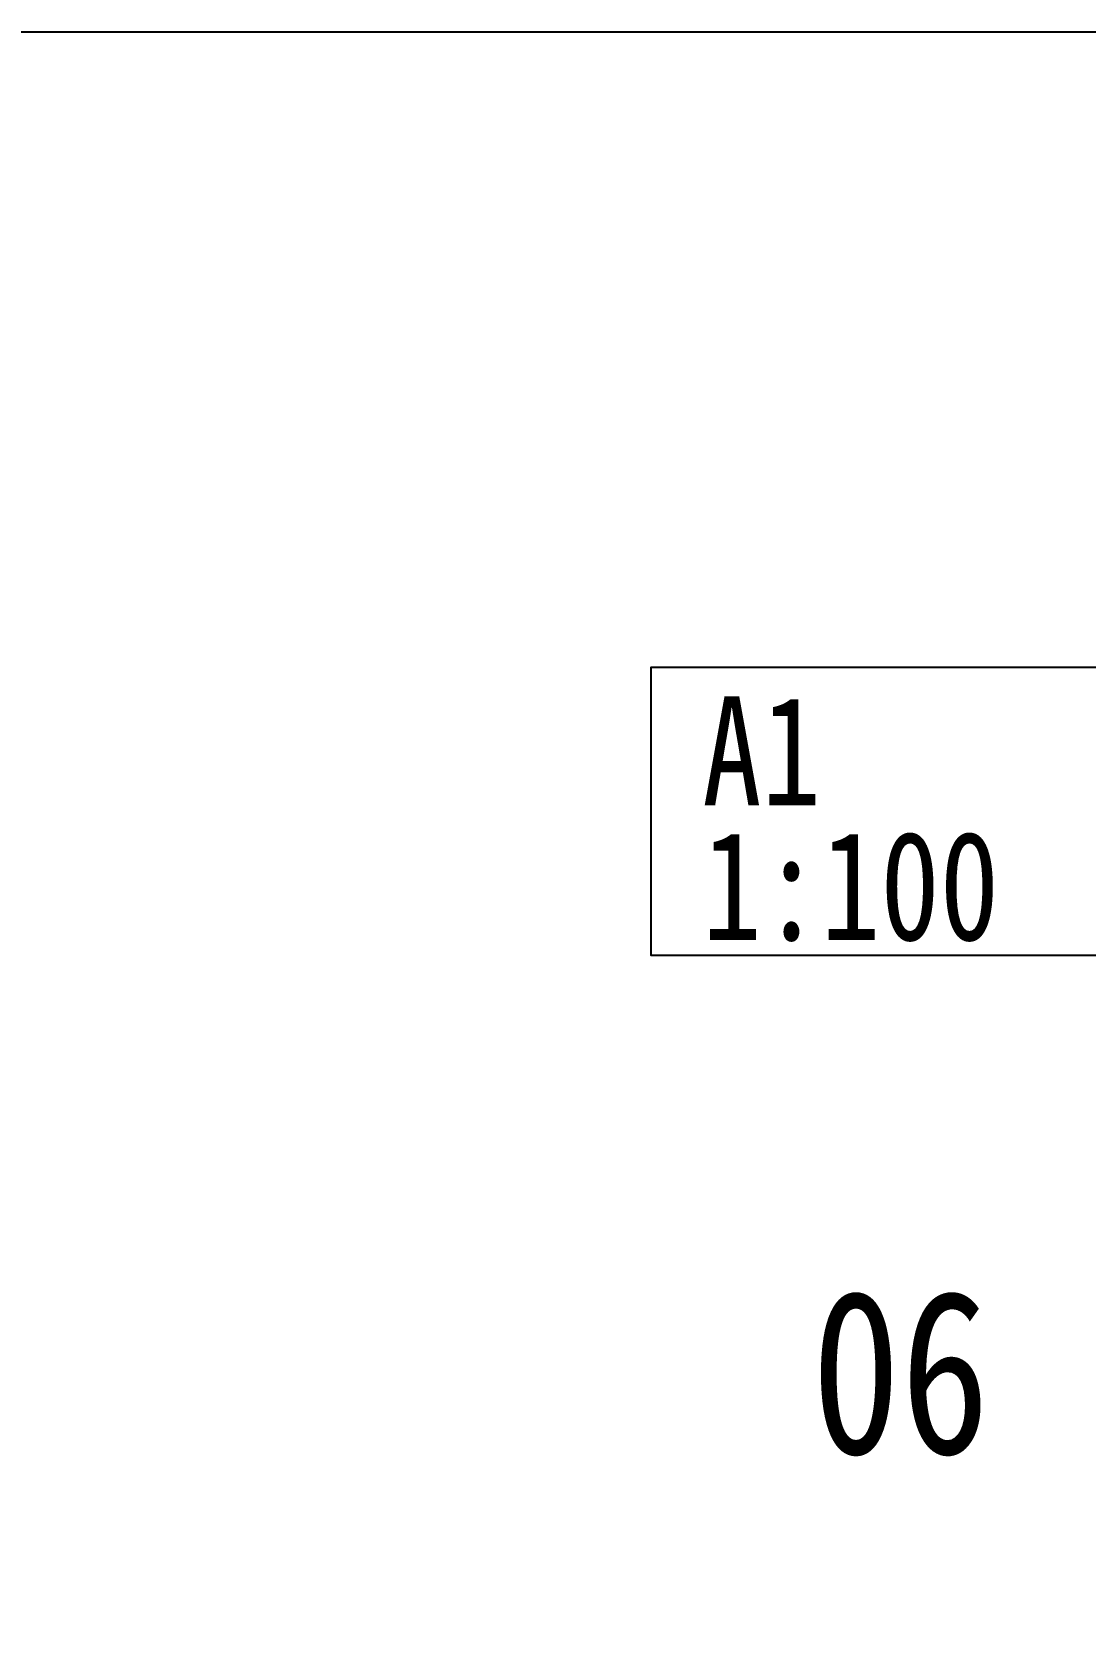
# Model space of a CAD drawing. Extents: x 27938 to 1507990, y 110129 to 923079.
# Drawn here: x 577398 to 642390, y 660457 to 758839 of the extents above; entities that cross this region are included whole.
import ezdxf

# ---------------------------------------------------------------- set-up
doc = ezdxf.new("R2010")
doc.units = 0
doc.header["$LTSCALE"] = 1000
doc.header["$MEASUREMENT"] = 0
doc.layers.add('text', color=7, linetype='Continuous')
doc.styles.add('黑体', font='simhei.ttf')

msp = doc.modelspace()

# ---------------------------------------------------------------- linework, layer by layer
at = {"color": 225, "ltscale": 0.5}
msp.add_lwpolyline([(247269, 758838.9), (1507989.5, 758838.9), (1507989.5, 110128.8), (247269, 110128.8)], close=True, dxfattribs=at)
at = {"layer": 'text', "color": 2}
msp.add_lwpolyline([(646608.1, 701796.9), (615608.1, 701796.9), (615608.1, 719605.3), (646608.1, 719605.3)], close=True, dxfattribs=at)

# ---------------------------------------------------------------- texts
at = {"layer": 'text', "color": 2, "style": '黑体', "width": 0.8}
for s, p in [('A1', (618761.3, 711079.7)), ('1:100', (618771.2, 702753.6))]:
    msp.add_text(s, height=6729.45, dxfattribs=at).set_placement(p)
at = {"layer": 'text', "color": 1, "style": '黑体', "width": 0.8}
msp.add_text('06', height=10094.18, dxfattribs=at).set_placement((625506.3, 671043.8))

doc.saveas('drawing.dxf')
